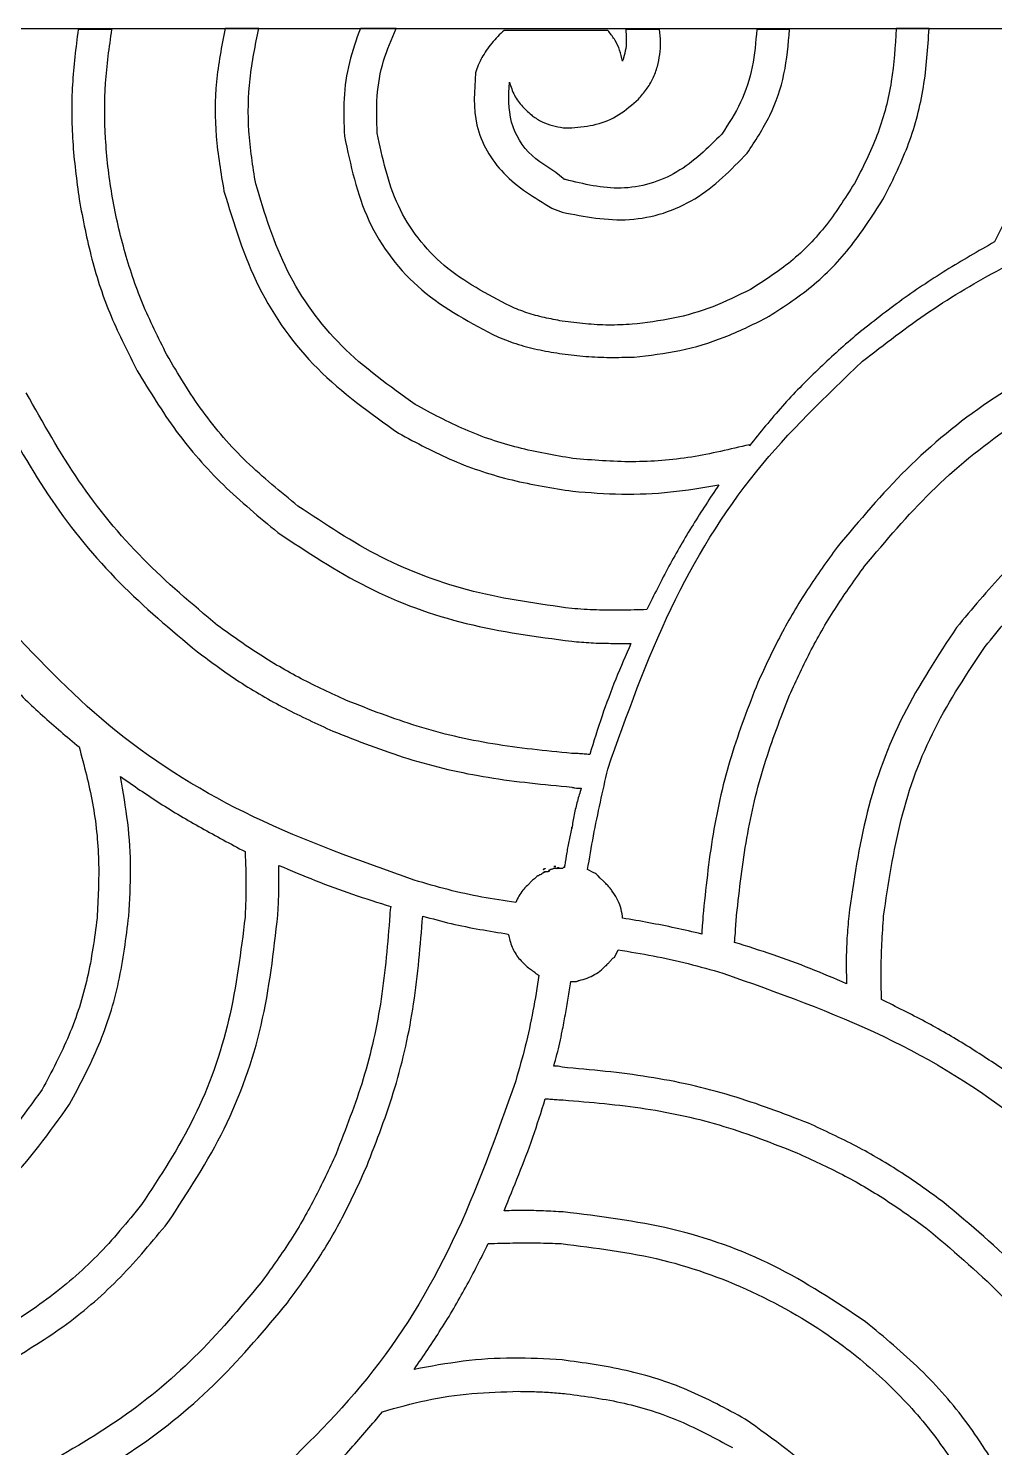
# Model space of a CAD drawing. Extents: x 0 to 371, y 0 to 260.
# Drawn here: x 85.88 to 110.07, y 224.42 to 259.95 of the extents above; entities that cross this region are included whole.
import ezdxf

# ---------------------------------------------------------------- set-up
doc = ezdxf.new("R2010")
doc.units = 0
doc.layers.add('Layer_1', color=7, linetype='CONTINUOUS')

msp = doc.modelspace()

# ---------------------------------------------------------------- linework, layer by layer
at = {"layer": 'Layer_1', "color": 7}
for points in [[(0.02646, 259.95312), (370.443122, 259.95312), (370.443122, 0.661457), (0.02646, 0.661457)], [(92.15458, 238.99802)], [(98.821874, 238.918955)], [(98.821874, 238.839374)], [(99.033747, 238.971665), (99.086457, 238.971665), (99.033747, 238.971665)], [(99.114363, 238.921022)], [(95.75281, 237.72833)], [(98.821874, 233.150832)], [(98.315961, 229.545884)], [(98.151631, 225.828798)]]:
    msp.add_lwpolyline(points, close=True, dxfattribs=at)
for points in [[(87.973957, 259.926458), (87.127497, 259.926458)], [(91.651769, 259.95333), (90.804792, 259.95333)], [(95.091352, 259.95333), (94.191665, 259.95333), (94.191665, 259.95333)], [(100.409374, 259.873748), (100.383019, 259.900103), (99.245104, 259.900103), (97.789896, 259.900103)], [(101.67958, 259.926458), (100.832604, 259.926458), (100.832604, 259.926458)], [(104.933645, 259.926458), (104.11354, 259.926458)], [(108.426455, 259.95333), (107.605834, 259.95333)], [(99.271459, 257.466143), (99.483332, 257.466143)], [(110.383959, 255.24354), (110.066665, 254.608437)], [(103.928538, 249.502288), (103.928538, 249.528644)], [(99.483332, 239.924062), (99.483332, 239.950417)], [(98.874584, 238.839374), (98.848229, 238.839374), (98.821874, 238.839374)], [(98.901455, 238.865728), (98.92781, 238.865728)], [(99.086457, 238.918955), (99.060102, 238.918955)], [(99.218749, 238.918955), (99.192394, 238.918955), (99.166038, 238.918955), (99.112812, 238.918955)], [(99.29833, 238.94531), (99.271459, 238.94531)], [(100.038854, 238.813019), (99.880207, 238.892084)], [(98.50458, 238.6275), (98.372288, 238.495209)], [(100.277082, 238.601145), (100.197501, 238.680727), (100.14479, 238.733437)], [(100.753538, 237.675104), (100.753538, 237.72833)], [(100.435729, 236.590415), (100.51531, 236.669997)], [(100.568021, 236.722707), (100.647602, 236.881354), (100.647602, 236.881354)], [(100.224372, 236.378542), (100.250727, 236.405414), (100.329792, 236.484479)], [(99.456977, 236.087604), (99.589269, 236.087604)]]:
    msp.add_lwpolyline(points, dxfattribs=at)
for points, knots in [([(87.127497, 259.926458), (87.071059, 259.467023), (86.956559, 258.534933), (86.964917, 257.104488), (87.090406, 256.149568), (87.153852, 255.66677)], [0, 0, 0, 0, 1.387802, 2.815538, 4.275561, 4.275561, 4.275561, 4.275561]), ([(89.349584, 251.777602), (89.135901, 252.204888), (88.710582, 253.055371), (88.261004, 254.409504), (87.948989, 255.791607), (87.791489, 257.18763), (87.78045, 258.574243), (87.909864, 259.478575), (87.973957, 259.926458)], [0, 0, 0, 0, 1.431634, 2.849562, 4.267398, 5.675699, 7.057362, 8.413097, 8.413097, 8.413097, 8.413097]), ([(90.804792, 259.95333), (90.719965, 259.508897), (90.549887, 258.61781), (90.547176, 257.239464), (90.70088, 256.335016), (90.778437, 255.878644)], [0, 0, 0, 0, 1.355403, 2.717584, 4.104984, 4.104984, 4.104984, 4.104984]), ([(91.572187, 256.063645), (91.503411, 256.502299), (91.367301, 257.370415), (91.390969, 258.6864), (91.565207, 259.532826), (91.651769, 259.95333)], [0, 0, 0, 0, 1.330644, 2.633402, 3.919591, 3.919591, 3.919591, 3.919591]), ([(94.191665, 259.95333), (94.090863, 259.67185), (93.887024, 259.102656), (93.757505, 258.186808), (93.782248, 257.567965), (93.79479, 257.25427)], [0, 0, 0, 0, 0.895389, 1.810613, 2.751475, 2.751475, 2.751475, 2.751475]), ([(94.614896, 257.333852), (94.604212, 257.64078), (94.583091, 258.247594), (94.737596, 259.142513), (94.974547, 259.68561), (95.091352, 259.95333)], [0, 0, 0, 0, 0.920189, 1.819267, 2.693346, 2.693346, 2.693346, 2.693346]), ([(97.789896, 259.900103), (97.736337, 259.851767), (97.626057, 259.75224), (97.477695, 259.581926), (97.386213, 259.458981), (97.34031, 259.397292)], [0, 0, 0, 0, 0.216282, 0.445337, 0.676013, 0.676013, 0.676013, 0.676013]), ([(100.753538, 259.132708), (100.732878, 259.22509), (100.692564, 259.405349), (100.577723, 259.659173), (100.46572, 259.801931), (100.409374, 259.873748)], [0, 0, 0, 0, 0.28362, 0.553413, 0.826546, 0.826546, 0.826546, 0.826546]), ([(100.832604, 259.926458), (100.839581, 259.847238), (100.85353, 259.688855), (100.843199, 259.44688), (100.801166, 259.29112), (100.779894, 259.21229)], [0, 0, 0, 0, 0.238591, 0.477005, 0.721308, 0.721308, 0.721308, 0.721308]), ([(101.626354, 259.000417), (101.64929, 259.099547), (101.695632, 259.299842), (101.716547, 259.612607), (101.691986, 259.82113), (101.67958, 259.926458)], [0, 0, 0, 0, 0.30501, 0.616277, 0.933978, 0.933978, 0.933978, 0.933978]), ([(104.11354, 259.926458), (104.087361, 259.612138), (104.035371, 258.98793), (103.744922, 258.087409), (103.407978, 257.566744), (103.240209, 257.307497)], [0, 0, 0, 0, 0.944684, 1.876043, 2.79967, 2.79967, 2.79967, 2.79967]), ([(103.875312, 256.83104), (104.0765, 257.136145), (104.480586, 257.748951), (104.840823, 258.811792), (104.90252, 259.552686), (104.933645, 259.926458)], [0, 0, 0, 0, 1.093508, 2.196321, 3.319114, 3.319114, 3.319114, 3.319114]), ([(107.605834, 259.95333), (107.577956, 259.508812), (107.522545, 258.625285), (107.192389, 257.328709), (106.798255, 256.539003), (106.600727, 256.143227)], [0, 0, 0, 0, 1.334722, 2.652904, 3.977263, 3.977263, 3.977263, 3.977263]), ([(107.314895, 255.746352), (107.53024, 256.181958), (107.961905, 257.055149), (108.332049, 258.484794), (108.394901, 259.462494), (108.426455, 259.95333)], [0, 0, 0, 0, 1.455242, 2.91709, 4.390863, 4.390863, 4.390863, 4.390863]), ([(97.34031, 259.397292), (97.30472, 259.340057), (97.231791, 259.222774), (97.141246, 259.037269), (97.097246, 258.905978), (97.075727, 258.84177)], [0, 0, 0, 0, 0.202151, 0.414237, 0.617239, 0.617239, 0.617239, 0.617239]), ([(100.779894, 259.21229), (100.778155, 259.203257), (100.774547, 259.184512), (100.758885, 259.160487), (100.755277, 259.141742), (100.753538, 259.132708)], [0, 0, 0, 0, 0.027378, 0.056812, 0.08419, 0.08419, 0.08419, 0.08419]), ([(97.075727, 258.84177), (97.043826, 258.397513), (96.978518, 257.488014), (97.728538, 256.205279), (98.552873, 255.71155), (98.980521, 255.455413)], [0, 0, 0, 0, 1.313509, 2.689065, 4.171979, 4.171979, 4.171979, 4.171979]), ([(101.150413, 258.180312), (101.218919, 258.261352), (101.355701, 258.423163), (101.52739, 258.695286), (101.593245, 258.898334), (101.626354, 259.000417)], [0, 0, 0, 0, 0.318409, 0.635754, 0.956614, 0.956614, 0.956614, 0.956614]), ([(99.324685, 256.169582), (99.315923, 256.171241), (99.299386, 256.174373), (99.282523, 256.18615), (99.033456, 256.406787), (98.428029, 256.69385), (97.877055, 257.596084), (97.907094, 258.266628), (97.922187, 258.603542)], [0, 0, 0, 0, 0.026456, 0.04993, 0.060389, 1.026431, 2.012896, 3.009073, 3.009073, 3.009073, 3.009073]), ([(97.922187, 258.603542), (97.959019, 258.492406), (98.032719, 258.270021), (98.244365, 257.986395), (98.418217, 257.833189), (98.50458, 257.757082)], [0, 0, 0, 0, 0.349371, 0.699098, 1.044331, 1.044331, 1.044331, 1.044331]), ([(99.483332, 257.466143), (99.688141, 257.483955), (100.100609, 257.519826), (100.684016, 257.766969), (100.995258, 258.042806), (101.150413, 258.180312)], [0, 0, 0, 0, 0.61453, 1.237615, 1.856984, 1.856984, 1.856984, 1.856984]), ([(98.50458, 257.757082), (98.581022, 257.707489), (98.736301, 257.606751), (98.997886, 257.509648), (99.181041, 257.480522), (99.271459, 257.466143)], [0, 0, 0, 0, 0.272821, 0.554189, 0.828521, 0.828521, 0.828521, 0.828521]), ([(97.948542, 252.994582), (97.367692, 253.296452), (96.225349, 253.890132), (95.007014, 255.467335), (94.745829, 256.710598), (94.614896, 257.333852)], [0, 0, 0, 0, 1.9493, 3.833641, 5.727841, 5.727841, 5.727841, 5.727841]), ([(103.240209, 257.307497), (102.889318, 256.958151), (102.191614, 256.263518), (100.723981, 255.822553), (99.785977, 256.05518), (99.324685, 256.169582)], [0, 0, 0, 0, 1.472357, 2.927607, 4.335784, 4.335784, 4.335784, 4.335784]), ([(93.79479, 257.25427), (93.946078, 256.529719), (94.2472, 255.087581), (95.651012, 253.262088), (96.965599, 252.575065), (97.631249, 252.227187)], [0, 0, 0, 0, 2.201612, 4.382062, 6.618671, 6.618671, 6.618671, 6.618671]), ([(99.245104, 255.349477), (99.804731, 255.241373), (100.931855, 255.023646), (102.656881, 255.576943), (103.4673, 256.411085), (103.875312, 256.83104)], [0, 0, 0, 0, 1.692191, 3.408176, 5.14806, 5.14806, 5.14806, 5.14806]), ([(90.778437, 255.878644), (91.025609, 255.062059), (91.517396, 253.437333), (93.047123, 251.316631), (94.439102, 250.322868), (95.144062, 249.819582)], [0, 0, 0, 0, 2.548266, 5.070183, 7.657964, 7.657964, 7.657964, 7.657964]), ([(95.567292, 250.53375), (94.924924, 250.992821), (93.652998, 251.901808), (92.252436, 253.835828), (91.799284, 255.319903), (91.572187, 256.063645)], [0, 0, 0, 0, 2.359118, 4.671187, 6.993908, 6.993908, 6.993908, 6.993908]), ([(106.600727, 256.143227), (106.36535, 255.765397), (105.90407, 255.024943), (105.007875, 254.089335), (104.301068, 253.63858), (103.954894, 253.417812)], [0, 0, 0, 0, 1.333712, 2.613745, 3.842465, 3.842465, 3.842465, 3.842465]), ([(87.153852, 255.66677), (87.24896, 255.16841), (87.438706, 254.17415), (87.920761, 252.729621), (88.379686, 251.830243), (88.60906, 251.380727)], [0, 0, 0, 0, 1.521205, 3.034899, 4.547437, 4.547437, 4.547437, 4.547437]), ([(104.351769, 252.703644), (104.740113, 252.952433), (105.530638, 253.458877), (106.534575, 254.502109), (107.051492, 255.326347), (107.314895, 255.746352)], [0, 0, 0, 0, 1.380369, 2.809918, 4.295238, 4.295238, 4.295238, 4.295238]), ([(98.980521, 255.455413), (99.009393, 255.444612), (99.069532, 255.422112), (99.156093, 255.382778), (99.216232, 255.360279), (99.245104, 255.349477)], [0, 0, 0, 0, 0.092457, 0.192584, 0.28504, 0.28504, 0.28504, 0.28504]), ([(106.759374, 251.618955), (107.310217, 252.044367), (108.416211, 252.898519), (110.234938, 253.983983), (111.529837, 254.55732), (112.183332, 254.846665)], [0, 0, 0, 0, 2.086879, 4.19008, 6.332928, 6.332928, 6.332928, 6.332928]), ([(110.066665, 254.608437), (109.658252, 254.374245), (108.84443, 253.907583), (107.673548, 253.12612), (106.940916, 252.544522), (106.574372, 252.253542)], [0, 0, 0, 0, 1.412209, 2.814033, 4.217606, 4.217606, 4.217606, 4.217606]), ([(103.954894, 253.417812), (103.64389, 253.264665), (103.025137, 252.959976), (102.024045, 252.664443), (101.337257, 252.585014), (100.991251, 252.544997)], [0, 0, 0, 0, 1.038856, 2.066839, 3.110587, 3.110587, 3.110587, 3.110587]), ([(99.245104, 252.624062), (99.095504, 252.6524), (98.797817, 252.708789), (98.360683, 252.823068), (98.084953, 252.937814), (97.948542, 252.994582)], [0, 0, 0, 0, 0.456848, 0.909073, 1.351858, 1.351858, 1.351858, 1.351858]), ([(101.044477, 251.724375), (101.428343, 251.768131), (102.194512, 251.855465), (103.309984, 252.192875), (104.003531, 252.532909), (104.351769, 252.703644)], [0, 0, 0, 0, 1.157468, 2.310219, 3.472746, 3.472746, 3.472746, 3.472746]), ([(100.991251, 252.544997), (100.797252, 252.534193), (100.409087, 252.512575), (99.825386, 252.550802), (99.438866, 252.599599), (99.245104, 252.624062)], [0, 0, 0, 0, 0.582423, 1.165346, 1.751308, 1.751308, 1.751308, 1.751308]), ([(97.631249, 252.227187), (97.802897, 252.161693), (98.14889, 252.029676), (98.691009, 251.893971), (99.060097, 251.834011), (99.245104, 251.803957)], [0, 0, 0, 0, 0.550776, 1.110202, 1.672441, 1.672441, 1.672441, 1.672441]), ([(106.574372, 252.253542), (106.260081, 251.974335), (105.628724, 251.413456), (104.736648, 250.500642), (104.199134, 249.836587), (103.928538, 249.502288)], [0, 0, 0, 0, 1.261067, 2.533275, 3.823007, 3.823007, 3.823007, 3.823007]), ([(112.236042, 251.988958), (111.4485, 251.549979), (109.885195, 250.678585), (107.813361, 248.980352), (106.683754, 247.630463), (106.12427, 246.961875)], [0, 0, 0, 0, 2.701851, 5.363294, 7.97507, 7.97507, 7.97507, 7.97507]), ([(92.630521, 247.993853), (92.191121, 248.351937), (91.318872, 249.062765), (90.205755, 250.338577), (89.634871, 251.2981), (89.349584, 251.777602)], [0, 0, 0, 0, 1.698781, 3.372238, 5.043883, 5.043883, 5.043883, 5.043883]), ([(99.245104, 251.803957), (99.44154, 251.780978), (99.837447, 251.734667), (100.438674, 251.708593), (100.841952, 251.719099), (101.044477, 251.724375)], [0, 0, 0, 0, 0.593203, 1.19557, 1.803249, 1.803249, 1.803249, 1.803249]), ([(100.383019, 241.405625), (100.865057, 242.766165), (101.798209, 245.399961), (103.933666, 248.91915), (105.835919, 250.736646), (106.759374, 251.618955)], [0, 0, 0, 0, 4.325924, 8.374322, 12.193815, 12.193815, 12.193815, 12.193815]), ([(88.60906, 251.380727), (88.920366, 250.868138), (89.541861, 249.844799), (90.73507, 248.482245), (91.66171, 247.717153), (92.127709, 247.332395)], [0, 0, 0, 0, 1.796934, 3.58742, 5.398736, 5.398736, 5.398736, 5.398736]), ([(106.812084, 246.485935), (107.349209, 247.125424), (108.429688, 248.411819), (110.405111, 250.02534), (111.887291, 250.856611), (112.632917, 251.27479)], [0, 0, 0, 0, 2.50184, 5.032694, 7.594725, 7.594725, 7.594725, 7.594725]), ([(90.619791, 245.004372), (89.980301, 245.541497), (88.693907, 246.621976), (87.080385, 248.597399), (86.249115, 250.079579), (85.830935, 250.825205)], [0, 0, 0, 0, 2.50184, 5.032695, 7.594725, 7.594725, 7.594725, 7.594725]), ([(99.509687, 249.184478), (99.050873, 249.26411), (98.131294, 249.423712), (96.798341, 249.870356), (95.976868, 250.313036), (95.567292, 250.53375)], [0, 0, 0, 0, 1.396029, 2.79799, 4.192053, 4.192053, 4.192053, 4.192053]), ([(85.089896, 250.454685), (85.528875, 249.667144), (86.40027, 248.103838), (88.098503, 246.032004), (89.448392, 244.902397), (90.116979, 244.342914)], [0, 0, 0, 0, 2.701851, 5.363294, 7.97507, 7.97507, 7.97507, 7.97507]), ([(95.144062, 249.819582), (95.597227, 249.57602), (96.504489, 249.088396), (97.982306, 248.607874), (99.000388, 248.445568), (99.509687, 248.364373)], [0, 0, 0, 0, 1.541296, 3.085767, 4.63181, 4.63181, 4.63181, 4.63181]), ([(103.928538, 249.528644), (103.44712, 249.414087), (102.483586, 249.184809), (100.994087, 249.062459), (100.004851, 249.143775), (99.509687, 249.184478)], [0, 0, 0, 0, 1.483436, 2.969019, 4.457886, 4.457886, 4.457886, 4.457886]), ([(109.828437, 244.475205), (110.185906, 244.913735), (110.895615, 245.784379), (112.183351, 246.877243), (113.520514, 247.744478), (114.886517, 248.389938), (116.236393, 248.852687), (117.167892, 249.038741), (117.633645, 249.131769)], [0, 0, 0, 0, 1.694235, 3.363678, 5.041595, 6.462655, 7.88623, 9.309834, 9.309834, 9.309834, 9.309834]), ([(99.509687, 248.364373), (99.917018, 248.332638), (100.731397, 248.269188), (101.956966, 248.321568), (102.760408, 248.455979), (103.161144, 248.52302)], [0, 0, 0, 0, 1.225051, 2.449256, 3.667467, 3.667467, 3.667467, 3.667467]), ([(103.161144, 248.52302), (102.943816, 248.192454), (102.506669, 247.527532), (101.901807, 246.487549), (101.542715, 245.765224), (101.361771, 245.401247)], [0, 0, 0, 0, 1.186723, 2.387056, 3.606243, 3.606243, 3.606243, 3.606243]), ([(113.162084, 248.47031), (112.649526, 248.158972), (111.626245, 247.537411), (110.26401, 246.343862), (109.498993, 245.417174), (109.114268, 244.951145)], [0, 0, 0, 0, 1.796894, 3.587356, 5.398686, 5.398686, 5.398686, 5.398686]), ([(99.483332, 245.427602), (98.657744, 245.541126), (97.018237, 245.766571), (94.675597, 246.630978), (93.311001, 247.540369), (92.630521, 247.993853)], [0, 0, 0, 0, 2.496034, 4.956791, 7.404469, 7.404469, 7.404469, 7.404469]), ([(92.127709, 247.332395), (92.856189, 246.846974), (94.318721, 245.872419), (96.835609, 244.95679), (98.596382, 244.724505), (99.483332, 244.607497)], [0, 0, 0, 0, 2.619937, 5.259915, 7.939556, 7.939556, 7.939556, 7.939556]), ([(106.12427, 246.961875), (105.872702, 246.614241), (105.363484, 245.910569), (104.698599, 244.777343), (104.326614, 243.977168), (104.139896, 243.575519)], [0, 0, 0, 0, 1.286898, 2.604908, 3.933251, 3.933251, 3.933251, 3.933251]), ([(104.933645, 243.257709), (105.109535, 243.639644), (105.459454, 244.399475), (106.08857, 245.479973), (106.571789, 246.151833), (106.812084, 246.485935)], [0, 0, 0, 0, 1.261043, 2.508744, 3.74294, 3.74294, 3.74294, 3.74294]), ([(101.361771, 245.401247), (101.15048, 245.394263), (100.729925, 245.380364), (100.102965, 245.384823), (99.688689, 245.413424), (99.483332, 245.427602)], [0, 0, 0, 0, 0.634213, 1.26234, 1.879759, 1.879759, 1.879759, 1.879759]), ([(95.540937, 238.6275), (94.180429, 239.109567), (91.546698, 240.042772), (88.027792, 242.17859), (86.210394, 244.080887), (85.328124, 245.004372)], [0, 0, 0, 0, 4.325848, 8.374167, 12.193656, 12.193656, 12.193656, 12.193656]), ([(93.847501, 243.125417), (93.4656, 243.301336), (92.705846, 243.65131), (91.625626, 244.28078), (90.953856, 244.764047), (90.619791, 245.004372)], [0, 0, 0, 0, 1.260981, 2.508592, 3.742755, 3.742755, 3.742755, 3.742755]), ([(109.114268, 244.951145), (108.642453, 244.237115), (107.691808, 242.798443), (106.786485, 240.330378), (106.539553, 238.599781), (106.415209, 237.72833)], [0, 0, 0, 0, 2.561712, 5.1615, 7.79852, 7.79852, 7.79852, 7.79852]), ([(99.483332, 244.607497), (99.644581, 244.593223), (99.970563, 244.564365), (100.465134, 244.554756), (100.797674, 244.554433), (100.964896, 244.55427)], [0, 0, 0, 0, 0.485499, 0.981492, 1.483198, 1.483198, 1.483198, 1.483198]), ([(100.964896, 244.55427), (100.835663, 244.258516), (100.574564, 243.660979), (100.230894, 242.733337), (100.032963, 242.097522), (99.932917, 241.776145)], [0, 0, 0, 0, 0.968143, 1.956017, 2.965688, 2.965688, 2.965688, 2.965688]), ([(107.28854, 237.72833), (107.407932, 238.540375), (107.645319, 240.15497), (108.487213, 242.464259), (109.383162, 243.807589), (109.828437, 244.475205)], [0, 0, 0, 0, 2.45932, 4.88989, 7.291338, 7.291338, 7.291338, 7.291338]), ([(84.613955, 244.448334), (84.868466, 244.153168), (85.380662, 243.559154), (86.232786, 242.730629), (86.844752, 242.219721), (87.153852, 241.961664)], [0, 0, 0, 0, 1.168837, 2.352252, 3.560033, 3.560033, 3.560033, 3.560033]), ([(90.116979, 244.342914), (90.463903, 244.086304), (91.16351, 243.568826), (92.302645, 242.91211), (93.102374, 242.543558), (93.503852, 242.358539)], [0, 0, 0, 0, 1.293785, 2.609043, 3.934954, 3.934954, 3.934954, 3.934954]), ([(104.139896, 243.575519), (103.904323, 242.96729), (103.426611, 241.733882), (102.977194, 239.765846), (102.835909, 238.413864), (102.764269, 237.72833)], [0, 0, 0, 0, 1.954953, 3.964393, 6.031377, 6.031377, 6.031377, 6.031377]), ([(99.483332, 241.8025), (98.821904, 241.867152), (97.516013, 241.994796), (95.619083, 242.43226), (94.431668, 242.896853), (93.847501, 243.125417)], [0, 0, 0, 0, 1.99271, 3.934308, 5.814498, 5.814498, 5.814498, 5.814498]), ([(103.610729, 237.754685), (103.682442, 238.398764), (103.824145, 239.671439), (104.26285, 241.521307), (104.71224, 242.684585), (104.933645, 243.257709)], [0, 0, 0, 0, 1.943253, 3.839796, 5.681605, 5.681605, 5.681605, 5.681605]), ([(93.503852, 242.358539), (94.12514, 242.114066), (95.386916, 241.617564), (97.400293, 241.15454), (98.784268, 241.022656), (99.483332, 240.95604)], [0, 0, 0, 0, 2.001114, 4.064071, 6.169655, 6.169655, 6.169655, 6.169655]), ([(87.153852, 241.961664), (87.277268, 241.495831), (87.524453, 240.562828), (87.677566, 239.118135), (87.628104, 238.155271), (87.603437, 237.675104)], [0, 0, 0, 0, 1.444482, 2.893115, 4.334162, 4.334162, 4.334162, 4.334162]), ([(99.932917, 241.776145), (99.88619, 241.777891), (99.788711, 241.781533), (99.639335, 241.797827), (99.535949, 241.800924), (99.483332, 241.8025)], [0, 0, 0, 0, 0.140244, 0.292565, 0.450429, 0.450429, 0.450429, 0.450429]), ([(99.880207, 238.892084), (99.927727, 239.174316), (100.022689, 239.738323), (100.197048, 240.5751), (100.321248, 241.129766), (100.383019, 241.405625)], [0, 0, 0, 0, 0.858539, 1.715686, 2.563774, 2.563774, 2.563774, 2.563774]), ([(88.397187, 237.72833), (88.420171, 238.118172), (88.466165, 238.898295), (88.392326, 240.069768), (88.25456, 240.837575), (88.18583, 241.220624)], [0, 0, 0, 0, 1.170864, 2.343047, 3.510021, 3.510021, 3.510021, 3.510021]), ([(88.18583, 241.220624), (88.511838, 240.995526), (89.171419, 240.540107), (90.219716, 239.923251), (90.942386, 239.537257), (91.307604, 239.342185)], [0, 0, 0, 0, 1.188178, 2.40393, 3.646098, 3.646098, 3.646098, 3.646098]), ([(99.483332, 240.95604), (99.50964, 240.948933), (99.561664, 240.934879), (99.642098, 240.929832), (99.695107, 240.929734), (99.72156, 240.929685)], [0, 0, 0, 0, 0.081549, 0.161265, 0.240673, 0.240673, 0.240673, 0.240673]), ([(99.72156, 240.929685), (99.687912, 240.821591), (99.619934, 240.603215), (99.541451, 240.26705), (99.502745, 240.038624), (99.483332, 239.924062)], [0, 0, 0, 0, 0.339555, 0.685981, 1.034529, 1.034529, 1.034529, 1.034529]), ([(99.483332, 239.950417), (99.459972, 239.843928), (99.413799, 239.633441), (99.357039, 239.315471), (99.323336, 239.098216), (99.304275, 238.980466), (99.301159, 238.962927), (99.299278, 238.951214), (99.29833, 238.94531)], [0, 0, 0, 0, 0.327037, 0.64642, 0.968764, 0.986613, 1.004262, 1.022201, 1.022201, 1.022201, 1.022201]), ([(91.307604, 239.342185), (91.314667, 239.159268), (91.328716, 238.795464), (91.328716, 238.24818), (91.314667, 237.884376), (91.307604, 237.701459)], [0, 0, 0, 0, 0.549129, 1.092164, 1.641293, 1.641293, 1.641293, 1.641293]), ([(92.127709, 237.754685), (92.134864, 237.889541), (92.149375, 238.163026), (92.154284, 238.577687), (92.154481, 238.857257), (92.15458, 238.99802)], [0, 0, 0, 0, 0.405094, 0.821528, 1.243829, 1.243829, 1.243829, 1.243829]), ([(92.15458, 238.99802), (92.456668, 238.869081), (93.063598, 238.610027), (93.999232, 238.264783), (94.637386, 238.066161), (94.95906, 237.966042)], [0, 0, 0, 0, 0.985276, 1.979536, 2.990115, 2.990115, 2.990115, 2.990115]), ([(98.821874, 238.839374), (98.806393, 238.830722), (98.776882, 238.814229), (98.734028, 238.786002), (98.701394, 238.760461), (98.669081, 238.755905), (98.657389, 238.737295), (98.623607, 238.73287), (98.59033, 238.700183), (98.551961, 238.659128), (98.520438, 238.638086), (98.50458, 238.6275)], [0, 0, 0, 0, 0.053143, 0.101304, 0.154447, 0.175152, 0.193767, 0.214472, 0.271333, 0.327499, 0.384359, 0.384359, 0.384359, 0.384359]), ([(98.821874, 238.839374), (98.815023, 238.839624), (98.802841, 238.840069), (98.786871, 238.831293), (98.756872, 238.806881), (98.79164, 238.818385), (98.800946, 238.834876), (98.814655, 238.837822), (98.821874, 238.839374)], [0, 0, 0, 0, 0.019568, 0.034796, 0.061771, 0.082476, 0.101092, 0.121797, 0.121797, 0.121797, 0.121797]), ([(98.821874, 238.918955), (98.812864, 238.917098), (98.795856, 238.913593), (98.782196, 238.903332), (98.762021, 238.887028), (98.791881, 238.900692), (98.806168, 238.90616), (98.81673, 238.914765), (98.821874, 238.918955)], [0, 0, 0, 0, 0.026362, 0.049763, 0.060211, 0.080961, 0.100906, 0.11984, 0.11984, 0.11984, 0.11984]), ([(98.92781, 238.865728), (98.921695, 238.859053), (98.91209, 238.848568), (98.893222, 238.838402), (98.881278, 238.839025), (98.874584, 238.839374)], [0, 0, 0, 0, 0.027073, 0.042523, 0.062225, 0.062225, 0.062225, 0.062225]), ([(99.060102, 238.918955), (99.044782, 238.917729), (99.017448, 238.91554), (98.984279, 238.898487), (98.956963, 238.892619), (98.933769, 238.887907), (98.92182, 238.869905), (98.90848, 238.867169), (98.901455, 238.865728)], [0, 0, 0, 0, 0.045639, 0.081427, 0.109762, 0.130467, 0.149082, 0.169787, 0.169787, 0.169787, 0.169787]), ([(99.112812, 238.918955), (99.112898, 238.919269), (99.113066, 238.919881), (99.113999, 238.920164), (99.115792, 238.923989), (99.103249, 238.918509), (99.096225, 238.91949), (99.089708, 238.919133), (99.086457, 238.918955)], [0, 0, 0, 0, 0.000912, 0.001779, 0.00266, 0.012016, 0.021359, 0.030658, 0.030658, 0.030658, 0.030658]), ([(99.114363, 238.921022), (99.120316, 238.922003), (99.132636, 238.924031), (99.147946, 238.930547), (99.177609, 238.950086), (99.141018, 238.944041), (99.121669, 238.940506), (99.116748, 238.927382), (99.114363, 238.921022)], [0, 0, 0, 0, 0.017551, 0.036319, 0.058175, 0.082317, 0.102208, 0.120913, 0.120913, 0.120913, 0.120913]), ([(99.271459, 238.94531), (99.269823, 238.938186), (99.266511, 238.92376), (99.241979, 238.918856), (99.22701, 238.91892), (99.218749, 238.918955)], [0, 0, 0, 0, 0.020157, 0.040811, 0.066254, 0.066254, 0.066254, 0.066254]), ([(100.14479, 238.733437), (100.135779, 238.74242), (100.116701, 238.76144), (100.082085, 238.789536), (100.054211, 238.804677), (100.038854, 238.813019)], [0, 0, 0, 0, 0.038173, 0.08082, 0.133139, 0.133139, 0.133139, 0.133139]), ([(98.080834, 238.071978), (97.798047, 238.112648), (97.229267, 238.194449), (96.380758, 238.380651), (95.822248, 238.544814), (95.540937, 238.6275)], [0, 0, 0, 0, 0.856909, 1.723537, 2.60302, 2.60302, 2.60302, 2.60302]), ([(98.372288, 238.495209), (98.331429, 238.456317), (98.248758, 238.377627), (98.159648, 238.228248), (98.107318, 238.12449), (98.080834, 238.071978)], [0, 0, 0, 0, 0.16847, 0.340874, 0.517531, 0.517531, 0.517531, 0.517531]), ([(100.753538, 237.72833), (100.739777, 237.805668), (100.712497, 237.958982), (100.615102, 238.17117), (100.515449, 238.328985), (100.427987, 238.445499), (100.354968, 238.523094), (100.303358, 238.574813), (100.277082, 238.601145)], [0, 0, 0, 0, 0.234795, 0.465454, 0.6943, 0.794312, 0.901928, 1.013547, 1.013547, 1.013547, 1.013547]), ([(86.915624, 233.01854), (87.174826, 233.506639), (87.693229, 234.482833), (88.192065, 236.077836), (88.3287, 237.177252), (88.397187, 237.72833)], [0, 0, 0, 0, 1.655747, 3.311482, 4.975489, 4.975489, 4.975489, 4.975489]), ([(89.376455, 230.055413), (89.877561, 230.820776), (90.882984, 232.356409), (91.814457, 234.991222), (92.022907, 236.830139), (92.127709, 237.754685)], [0, 0, 0, 0, 2.738092, 5.493738, 8.280049, 8.280049, 8.280049, 8.280049]), ([(94.932705, 237.754685), (94.8752, 237.051834), (94.761863, 235.666604), (94.318277, 233.651265), (93.825604, 232.394351), (93.582917, 231.775205)], [0, 0, 0, 0, 2.114459, 4.167329, 6.160255, 6.160255, 6.160255, 6.160255]), ([(94.350312, 231.457396), (94.601942, 232.107504), (95.113683, 233.429633), (95.575455, 235.542471), (95.693258, 236.994356), (95.75281, 237.72833)], [0, 0, 0, 0, 2.089227, 4.248873, 6.456837, 6.456837, 6.456837, 6.456837]), ([(94.95906, 237.966042), (94.951988, 237.942071), (94.938595, 237.896677), (94.932581, 237.825231), (94.932663, 237.778823), (94.932705, 237.754685)], [0, 0, 0, 0, 0.074783, 0.141617, 0.214059, 0.214059, 0.214059, 0.214059]), ([(95.75281, 237.72833), (95.990228, 237.663057), (96.462056, 237.533338), (97.178939, 237.390186), (97.657451, 237.315457), (97.895832, 237.278229)], [0, 0, 0, 0, 0.738482, 1.467607, 2.191424, 2.191424, 2.191424, 2.191424]), ([(102.764269, 237.72833), (102.762702, 237.677626), (102.759625, 237.578024), (102.742557, 237.428535), (102.73948, 237.328932), (102.737913, 237.278229)], [0, 0, 0, 0, 0.152124, 0.298834, 0.450959, 0.450959, 0.450959, 0.450959]), ([(103.558019, 237.066872), (103.565199, 237.145864), (103.579369, 237.301754), (103.588771, 237.531617), (103.603532, 237.681576), (103.610729, 237.754685)], [0, 0, 0, 0, 0.237922, 0.469539, 0.689887, 0.689887, 0.689887, 0.689887]), ([(106.415209, 237.72833), (106.399388, 237.542898), (106.367618, 237.170514), (106.346393, 236.605315), (106.357094, 236.22631), (106.362499, 236.034894)], [0, 0, 0, 0, 0.558295, 1.121167, 1.695522, 1.695522, 1.695522, 1.695522]), ([(107.23583, 235.638019), (107.230432, 235.873534), (107.219725, 236.34072), (107.240979, 237.038072), (107.272724, 237.49878), (107.28854, 237.72833)], [0, 0, 0, 0, 0.706631, 1.40173, 2.091998, 2.091998, 2.091998, 2.091998]), ([(87.603437, 237.675104), (87.536518, 237.174521), (87.402703, 236.173522), (86.937506, 234.723768), (86.464143, 233.833526), (86.22781, 233.38906)], [0, 0, 0, 0, 1.513325, 3.026144, 4.534517, 4.534517, 4.534517, 4.534517]), ([(91.307604, 237.701459), (91.200687, 236.836749), (90.988092, 235.117356), (90.124137, 232.652217), (89.18305, 231.218208), (88.714997, 230.504999)], [0, 0, 0, 0, 2.610138, 5.190017, 7.742731, 7.742731, 7.742731, 7.742731]), ([(102.737913, 237.278229), (102.517677, 237.329329), (102.0784, 237.431254), (101.416668, 237.563685), (100.974227, 237.638024), (100.753538, 237.675104)], [0, 0, 0, 0, 0.678238, 1.352795, 2.024117, 2.024117, 2.024117, 2.024117]), ([(97.895832, 237.278229), (97.921768, 237.167761), (97.973101, 236.94912), (98.151471, 236.657313), (98.316022, 236.507161), (98.398644, 236.431769)], [0, 0, 0, 0, 0.338897, 0.670753, 1.005416, 1.005416, 1.005416, 1.005416]), ([(106.362499, 236.034894), (106.060411, 236.163833), (105.453481, 236.422887), (104.517847, 236.768131), (103.879693, 236.966753), (103.558019, 237.066872)], [0, 0, 0, 0, 0.985276, 1.979536, 2.990115, 2.990115, 2.990115, 2.990115]), ([(100.51531, 236.669997), (100.523309, 236.676939), (100.537241, 236.689031), (100.562383, 236.700322), (100.56622, 236.715557), (100.568021, 236.722707)], [0, 0, 0, 0, 0.032069, 0.055854, 0.076893, 0.076893, 0.076893, 0.076893]), ([(100.647602, 236.881354), (100.9391, 236.833594), (101.524707, 236.737646), (102.399961, 236.546771), (102.976837, 236.382251), (103.26708, 236.299477)], [0, 0, 0, 0, 0.886088, 1.780116, 2.6854, 2.6854, 2.6854, 2.6854]), ([(98.398644, 236.431769), (98.416567, 236.421082), (98.453365, 236.399142), (98.502569, 236.358459), (98.539367, 236.336518), (98.55729, 236.325832)], [0, 0, 0, 0, 0.062524, 0.128366, 0.19089, 0.19089, 0.19089, 0.19089]), ([(98.55729, 236.325832), (98.559056, 236.318624), (98.562818, 236.303268), (98.588654, 236.293108), (98.604629, 236.271339), (98.630859, 236.269294), (98.642594, 236.250445), (98.656133, 236.247693), (98.663227, 236.24625)], [0, 0, 0, 0, 0.021039, 0.044824, 0.076893, 0.097769, 0.116735, 0.137611, 0.137611, 0.137611, 0.137611]), ([(99.668334, 236.113959), (99.736519, 236.133136), (99.870341, 236.170773), (100.060356, 236.256525), (100.169771, 236.337923), (100.224372, 236.378542)], [0, 0, 0, 0, 0.212423, 0.416904, 0.620586, 0.620586, 0.620586, 0.620586]), ([(100.329792, 236.484479), (100.336935, 236.486393), (100.352204, 236.490486), (100.364649, 236.514504), (100.377019, 236.53965), (100.405946, 236.542622), (100.416494, 236.568752), (100.428713, 236.582514), (100.435729, 236.590415)], [0, 0, 0, 0, 0.021213, 0.045344, 0.077601, 0.09864, 0.122425, 0.154494, 0.154494, 0.154494, 0.154494]), ([(103.26708, 236.299477), (104.62758, 235.817446), (107.26127, 234.884318), (110.780246, 232.748787), (112.597627, 230.846571), (113.479893, 229.923122)], [0, 0, 0, 0, 4.325799, 8.373986, 12.193383, 12.193383, 12.193383, 12.193383]), ([(98.663227, 236.24625), (98.615624, 235.948527), (98.520612, 235.354299), (98.328952, 234.470291), (98.163708, 233.890963), (98.080834, 233.600417)], [0, 0, 0, 0, 0.904436, 1.80517, 2.711408, 2.711408, 2.711408, 2.711408]), ([(99.033747, 233.970937), (99.060115, 234.067894), (99.112725, 234.261344), (99.186646, 234.551762), (99.254116, 234.885461), (99.323179, 235.258405), (99.399477, 235.671995), (99.43775, 235.94863), (99.456977, 236.087604)], [0, 0, 0, 0, 0.301446, 0.601446, 0.898798, 1.322543, 1.739411, 2.160247, 2.160247, 2.160247, 2.160247]), ([(99.589269, 236.087604), (99.59826, 236.089338), (99.616891, 236.092932), (99.640712, 236.10863), (99.659342, 236.112224), (99.668334, 236.113959)], [0, 0, 0, 0, 0.027249, 0.056458, 0.083707, 0.083707, 0.083707, 0.083707]), ([(110.357604, 233.838645), (110.031367, 234.056623), (109.370975, 234.497869), (108.327558, 235.09742), (107.601631, 235.456882), (107.23583, 235.638019)], [0, 0, 0, 0, 1.176856, 2.382281, 3.606706, 3.606706, 3.606706, 3.606706]), ([(99.245104, 233.944582), (99.221133, 233.951654), (99.175739, 233.965048), (99.104292, 233.971061), (99.057885, 233.970979), (99.033747, 233.970937)], [0, 0, 0, 0, 0.074783, 0.141618, 0.214059, 0.214059, 0.214059, 0.214059]), ([(105.410102, 232.542084), (104.770702, 232.786646), (103.470258, 233.28405), (101.395388, 233.746976), (99.967995, 233.87815), (99.245104, 233.944582)], [0, 0, 0, 0, 2.051894, 4.173248, 6.349973, 6.349973, 6.349973, 6.349973]), ([(98.080834, 233.600417), (97.598803, 232.239917), (96.665675, 229.606227), (94.530144, 226.087252), (92.627929, 224.26987), (91.704479, 223.387604)], [0, 0, 0, 0, 4.325799, 8.373986, 12.193382, 12.193382, 12.193382, 12.193382]), ([(86.22781, 233.38906), (85.768739, 232.746692), (84.859752, 231.474766), (82.925732, 230.074204), (81.441658, 229.621052), (80.697916, 229.393955)], [0, 0, 0, 0, 2.359118, 4.671187, 6.993908, 6.993908, 6.993908, 6.993908]), ([(97.789896, 230.346352), (97.913563, 230.648983), (98.162852, 231.259027), (98.518297, 232.190438), (98.720143, 232.828997), (98.821874, 233.150832)], [0, 0, 0, 0, 0.980809, 1.977119, 2.989509, 2.989509, 2.989509, 2.989509]), ([(98.821874, 233.150832), (98.872533, 233.149267), (98.972009, 233.146194), (99.121324, 233.129115), (99.2208, 233.126042), (99.271459, 233.124477)], [0, 0, 0, 0, 0.151991, 0.298453, 0.450443, 0.450443, 0.450443, 0.450443]), ([(99.271459, 233.124477), (99.958985, 233.066884), (101.315322, 232.953266), (103.285481, 232.517086), (104.515085, 232.037279), (105.119163, 231.80156)], [0, 0, 0, 0, 2.068676, 4.081042, 6.024413, 6.024413, 6.024413, 6.024413]), ([(80.856562, 228.652915), (81.67368, 228.894984), (83.301844, 229.377324), (85.418519, 230.91734), (86.412251, 232.312052), (86.915624, 233.01854)], [0, 0, 0, 0, 2.544261, 5.069616, 7.661989, 7.661989, 7.661989, 7.661989]), ([(108.796459, 230.557709), (108.448825, 230.809277), (107.745153, 231.318496), (106.611927, 231.98338), (105.811752, 232.355365), (105.410102, 232.542084)], [0, 0, 0, 0, 1.286898, 2.604908, 3.933251, 3.933251, 3.933251, 3.933251]), ([(93.582917, 231.775205), (93.407028, 231.393269), (93.057109, 230.633439), (92.427993, 229.552941), (91.944774, 228.881081), (91.704479, 228.546979)], [0, 0, 0, 0, 1.261043, 2.508744, 3.74294, 3.74294, 3.74294, 3.74294]), ([(105.119163, 231.80156), (105.501058, 231.625676), (106.260779, 231.275783), (107.341066, 230.646599), (108.012813, 230.163411), (108.346874, 229.923122)], [0, 0, 0, 0, 1.260923, 2.508409, 3.742495, 3.742495, 3.742495, 3.742495]), ([(92.365937, 228.044167), (92.622037, 228.395675), (93.136571, 229.101895), (93.800053, 230.24575), (94.165912, 231.051356), (94.350312, 231.457396)], [0, 0, 0, 0, 1.304167, 2.620229, 3.957614, 3.957614, 3.957614, 3.957614]), ([(88.714997, 230.504999), (88.357522, 230.066431), (87.64779, 229.195697), (86.360122, 228.102589), (85.022983, 227.235186), (83.656928, 226.58986), (82.307011, 226.12741), (81.375538, 225.941429), (80.909789, 225.848435)], [0, 0, 0, 0, 1.694336, 3.363942, 5.041931, 6.462934, 7.88643, 9.310004, 9.310004, 9.310004, 9.310004]), ([(99.271459, 230.319997), (99.106223, 230.328667), (98.777862, 230.345896), (98.28375, 230.362659), (97.955164, 230.351809), (97.789896, 230.346352)], [0, 0, 0, 0, 0.496426, 0.986509, 1.482449, 1.482449, 1.482449, 1.482449]), ([(106.838955, 227.568227), (106.089235, 228.067877), (104.584137, 229.070949), (101.989533, 229.989597), (100.180423, 230.209506), (99.271459, 230.319997)], [0, 0, 0, 0, 2.695808, 5.411963, 8.154727, 8.154727, 8.154727, 8.154727]), ([(115.041038, 213.598021), (115.212425, 214.850939), (115.553598, 217.345067), (115.125189, 221.052901), (114.052578, 224.240207), (112.493003, 226.781631), (110.814752, 228.859867), (109.466046, 229.994435), (108.796459, 230.557709)], [0, 0, 0, 0, 3.781588, 7.527836, 11.082465, 13.77927, 16.436176, 19.055789, 19.055789, 19.055789, 19.055789]), ([(85.328124, 226.536249), (85.84072, 226.847593), (86.864099, 227.46918), (88.226573, 228.66265), (88.991691, 229.589378), (89.376455, 230.055413)], [0, 0, 0, 0, 1.797007, 3.587655, 5.399073, 5.399073, 5.399073, 5.399073]), ([(108.346874, 229.923122), (108.986363, 229.385997), (110.272758, 228.305518), (111.886279, 226.330095), (112.717549, 224.847915), (113.135729, 224.102288)], [0, 0, 0, 0, 2.50184, 5.032695, 7.594725, 7.594725, 7.594725, 7.594725]), ([(95.540937, 226.377602), (95.76718, 226.710144), (96.222453, 227.379326), (96.844688, 228.428944), (97.209866, 229.159725), (97.393021, 229.526247)], [0, 0, 0, 0, 1.206481, 2.427829, 3.656768, 3.656768, 3.656768, 3.656768]), ([(97.393021, 229.526247), (97.495064, 229.530206), (97.699859, 229.538153), (98.007551, 229.544593), (98.21317, 229.545454), (98.315961, 229.545884)], [0, 0, 0, 0, 0.306358, 0.614839, 0.923214, 0.923214, 0.923214, 0.923214]), ([(98.315961, 229.545884), (98.417991, 229.545458), (98.620594, 229.544613), (98.921572, 229.538235), (99.120407, 229.530214), (99.218749, 229.526247)], [0, 0, 0, 0, 0.306089, 0.607808, 0.903069, 0.903069, 0.903069, 0.903069]), ([(99.218749, 229.526247), (100.071532, 229.421474), (101.763309, 229.213624), (104.16211, 228.326205), (106.101967, 227.17075), (107.583345, 225.882541), (108.696408, 224.612334), (109.274219, 223.655748), (109.563854, 223.176247)], [0, 0, 0, 0, 2.570344, 5.099123, 7.607892, 9.30214, 10.971559, 12.649435, 12.649435, 12.649435, 12.649435]), ([(91.704479, 228.546979), (91.167354, 227.90749), (90.086875, 226.621095), (88.111452, 225.007574), (86.629272, 224.176303), (85.883646, 223.758124)], [0, 0, 0, 0, 2.50184, 5.032695, 7.594725, 7.594725, 7.594725, 7.594725]), ([(86.254166, 223.017084), (87.041707, 223.456064), (88.605013, 224.327458), (90.676847, 226.025691), (91.806454, 227.37558), (92.365937, 228.044167)], [0, 0, 0, 0, 2.701851, 5.363294, 7.97507, 7.97507, 7.97507, 7.97507]), ([(110.357604, 223.519896), (110.046298, 224.032485), (109.424803, 225.055824), (108.231594, 226.418377), (107.304954, 227.183469), (106.838955, 227.568227)], [0, 0, 0, 0, 1.796934, 3.587419, 5.398736, 5.398736, 5.398736, 5.398736]), ([(99.245104, 226.61583), (98.831073, 226.638792), (98.004382, 226.68464), (96.761426, 226.605004), (95.948027, 226.453451), (95.540937, 226.377602)], [0, 0, 0, 0, 1.243343, 2.482573, 3.724182, 3.724182, 3.724182, 3.724182]), ([(103.822602, 225.133751), (103.350103, 225.391519), (102.404001, 225.907659), (100.849903, 226.393592), (99.780554, 226.541679), (99.245104, 226.61583)], [0, 0, 0, 0, 1.611956, 3.227685, 4.848107, 4.848107, 4.848107, 4.848107]), ([(94.747187, 225.319269), (95.110422, 225.420992), (95.843025, 225.626155), (96.985907, 225.796019), (97.760461, 225.817798), (98.151631, 225.828798)], [0, 0, 0, 0, 1.130929, 2.280954, 3.454341, 3.454341, 3.454341, 3.454341]), ([(98.151631, 225.828798), (98.284028, 225.827356), (98.549894, 225.82446), (98.949974, 225.804438), (99.216984, 225.780748), (99.35104, 225.768854)], [0, 0, 0, 0, 0.397191, 0.797599, 1.201325, 1.201325, 1.201325, 1.201325]), ([(99.35104, 225.768854), (99.834173, 225.703585), (100.801802, 225.572864), (102.209042, 225.121121), (103.071942, 224.653934), (103.504792, 224.419582)], [0, 0, 0, 0, 1.460968, 2.926058, 4.400683, 4.400683, 4.400683, 4.400683]), ([(92.233646, 222.752501), (92.531111, 223.00936), (93.131857, 223.528099), (93.969417, 224.38908), (94.486798, 225.007851), (94.747187, 225.319269)], [0, 0, 0, 0, 1.178672, 2.380383, 3.597987, 3.597987, 3.597987, 3.597987]), ([(108.188227, 219.075205), (107.946164, 219.892284), (107.463845, 221.520347), (105.923749, 223.636795), (104.529083, 224.63042), (103.822602, 225.133751)], [0, 0, 0, 0, 2.544135, 5.069289, 7.661578, 7.661578, 7.661578, 7.661578])]:
    msp.add_open_spline(points, degree=3, knots=knots, dxfattribs=at)

doc.saveas('drawing.dxf')
